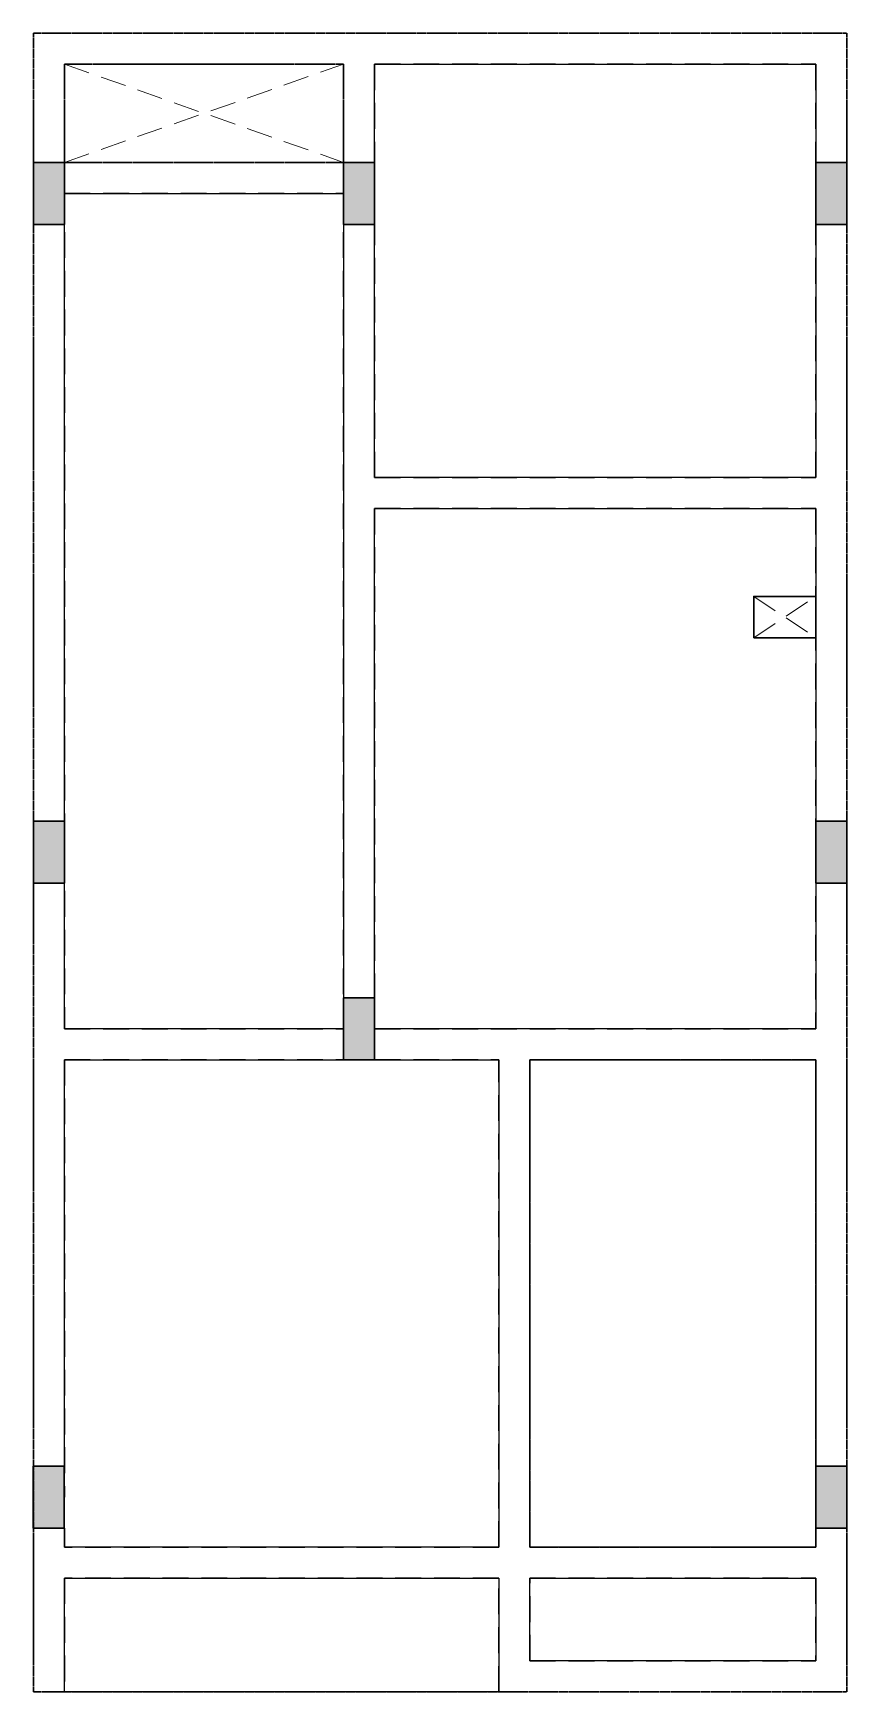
# Model space of a CAD drawing. Header units: inches. Extents: x 1515 to 1752, y -78 to 403.
import ezdxf

# ---------------------------------------------------------------- set-up
doc = ezdxf.new("R2010")
doc.units = ezdxf.units.IN
doc.linetypes.add('DASHED', pattern=[0.75, 0.5, -0.25])
for name, color, linetype, lineweight in [('BEAM', 132, 'DASHED', 30), ('column', 10, 'Continuous', 30), ('DIM working', 30, 'Continuous', 9)]:
    doc.layers.add(name, color=color, linetype=linetype, lineweight=lineweight)
doc.layers.add('HA', color=9, linetype='Continuous')
doc.layers.add('PP-BEAM', color=7, linetype='Continuous')

# ---------------------------------------------------------------- blocks, each defined once
blk = doc.blocks.new('RWR')
at = {"layer": 'HA'}
for points in [[(3668.23, -8740.65), (3677.23, -8740.65), (3677.23, -8722.65), (3668.23, -8722.65)], [(3758.23, -8740.65), (3767.23, -8740.65), (3767.23, -8722.65), (3758.23, -8722.65)], [(3895.23, -8740.65), (3904.23, -8740.65), (3904.23, -8722.65), (3895.23, -8722.65)], [(3668.23, -8931.9), (3677.23, -8931.9), (3677.23, -8913.9), (3668.23, -8913.9)], [(3895.23, -8931.9), (3904.23, -8931.9), (3904.23, -8913.9), (3895.23, -8913.9)], [(3758.23, -8983.15), (3767.23, -8983.15), (3767.23, -8965.15), (3758.23, -8965.15)], [(3668.17, -9119.15), (3677.17, -9119.15), (3677.17, -9101.15), (3668.17, -9101.15)], [(3904.23, -9119.15), (3895.23, -9119.15), (3895.23, -9101.15), (3904.23, -9101.15)]]:
    blk.add_hatch(color=256, dxfattribs=at).paths.add_polyline_path(points)
at = {"layer": 'column'}
for points in [[(3668.23, -8740.65), (3677.23, -8740.65), (3677.23, -8722.65), (3668.23, -8722.65)], [(3758.23, -8740.65), (3767.23, -8740.65), (3767.23, -8722.65), (3758.23, -8722.65)], [(3895.23, -8740.65), (3904.23, -8740.65), (3904.23, -8722.65), (3895.23, -8722.65)], [(3668.23, -8931.9), (3677.23, -8931.9), (3677.23, -8913.9), (3668.23, -8913.9)], [(3895.23, -8931.9), (3904.23, -8931.9), (3904.23, -8913.9), (3895.23, -8913.9)], [(3758.23, -8983.15), (3767.23, -8983.15), (3767.23, -8965.15), (3758.23, -8965.15)], [(3668.17, -9119.15), (3677.17, -9119.15), (3677.17, -9101.15), (3668.17, -9101.15)], [(3904.23, -9119.15), (3895.23, -9119.15), (3895.23, -9101.15), (3904.23, -9101.15)]]:
    blk.add_lwpolyline(points, close=True, dxfattribs=at)

msp = doc.modelspace()

# ---------------------------------------------------------------- linework, layer by layer
at = {"layer": 'BEAM'}
for p, q in [((1515.56, 403.09), (1515.56, -78.41)), ((1515.56, 403.09), (1751.56, 403.09)), ((1751.56, 403.09), (1751.56, -78.41)), ((1515.56, -78.41), (1751.56, -78.41))]:
    msp.add_line(p, q, dxfattribs=at).dxf.unprotected_set("ltscale", 0)
at = {"layer": 'BEAM', "ltscale": 15}
for p, q in [((1524.56, 394.09), (1524.56, 365.59)), ((1524.56, 394.09), (1605.56, 394.09)), ((1605.56, 394.09), (1605.56, 365.59)), ((1614.56, 394.09), (1614.56, 274.09)), ((1614.56, 394.09), (1742.56, 394.09)), ((1742.56, 394.09), (1742.56, 274.09)), ((1524.56, 365.59), (1605.56, 365.59)), ((1524.56, 356.59), (1605.56, 356.59)), ((1524.56, 356.59), (1524.56, 114.09)), ((1605.56, 356.59), (1605.56, 114.09)), ((1614.56, 274.09), (1742.56, 274.09)), ((1614.56, 265.09), (1614.56, 114.09)), ((1614.56, 265.09), (1742.56, 265.09)), ((1742.56, 265.09), (1742.56, 114.09)), ((1524.56, 114.09), (1605.56, 114.09)), ((1614.56, 114.09), (1742.56, 114.09)), ((1524.56, 105.09), (1650.56, 105.09)), ((1524.56, 105.09), (1524.56, -21.91)), ((1650.56, -36.41), (1650.56, 105.09)), ((1659.56, 105.09), (1742.56, 105.09)), ((1659.56, -36.41), (1659.56, 105.09)), ((1742.56, 105.09), (1742.56, -36.41)), ((1524.56, -30.91), (1524.56, -36.41)), ((1515.56, -36.41), (1515.5, -36.41)), ((1650.56, -36.41), (1524.56, -36.41)), ((1659.56, -36.41), (1742.56, -36.41)), ((1515.56, -45.41), (1515.5, -45.41)), ((1524.56, -45.41), (1524.56, -78.41)), ((1650.56, -45.41), (1524.56, -45.41)), ((1650.56, -78.41), (1650.56, -45.41)), ((1659.56, -69.41), (1659.56, -45.41)), ((1659.56, -45.41), (1742.56, -45.41)), ((1742.56, -45.41), (1742.56, -69.41)), ((1515.56, -60.46), (1515.56, -51.46)), ((1659.56, -69.41), (1742.56, -69.41))]:
    msp.add_line(p, q, dxfattribs=at)
at = {"layer": 'BEAM', "lineweight": 5, "ltscale": 15}
for p, q in [((1524.56, 365.59), (1605.56, 394.09)), ((1524.56, 394.09), (1605.56, 365.59)), ((1724.56, 227.59), (1742.56, 239.59)), ((1724.56, 239.59), (1742.56, 227.59))]:
    msp.add_line(p, q, dxfattribs=at)
at = {"layer": 'BEAM'}
for points in [[(1524.56, 365.59), (1605.56, 365.59), (1605.56, 394.09), (1524.56, 394.09)], [(1659.56, -36.41), (1742.56, -36.41), (1742.56, 105.09), (1659.56, 105.09)]]:
    msp.add_lwpolyline(points, close=True, dxfattribs=at).dxf.unprotected_set("ltscale", 0)
at = {"layer": 'BEAM', "linetype": 'Continuous', "ltscale": 15}
msp.add_lwpolyline([(1724.56, 227.59), (1742.6, 227.59), (1742.6, 239.59), (1724.56, 239.59)], close=True, dxfattribs=at)
at = {"layer": 'DIM working'}
msp.add_lwpolyline([(1751.56, -30.91), (1742.56, -30.91), (1742.56, -12.91), (1751.56, -12.91)], close=True, dxfattribs=at)
at = {"layer": 'PP-BEAM'}
for points in [[(1614.56, 394.09), (1742.56, 394.09), (1742.56, 274.09), (1614.56, 274.09)], [(1524.56, 356.59), (1605.56, 356.59), (1605.56, 114.09), (1524.56, 114.09)], [(1614.56, 265.09), (1742.56, 265.09), (1742.56, 114.09), (1614.56, 114.09)], [(1524.56, 105.09), (1650.56, 105.09), (1650.56, -36.41), (1524.56, -36.41)], [(1659.56, 105.09), (1742.56, 105.09), (1742.56, -36.41), (1659.56, -36.41)], [(1524.56, -45.41), (1650.56, -45.41), (1650.56, -78.41), (1524.56, -78.41)], [(1659.56, -45.41), (1742.56, -45.41), (1742.56, -69.41), (1659.56, -69.41)]]:
    msp.add_lwpolyline(points, close=True, dxfattribs=at)

# ---------------------------------------------------------------- block references
at = {"layer": 'HA'}
msp.add_blockref('RWR', (-2152.67, 9088.24), dxfattribs=at)

doc.saveas('drawing.dxf')
